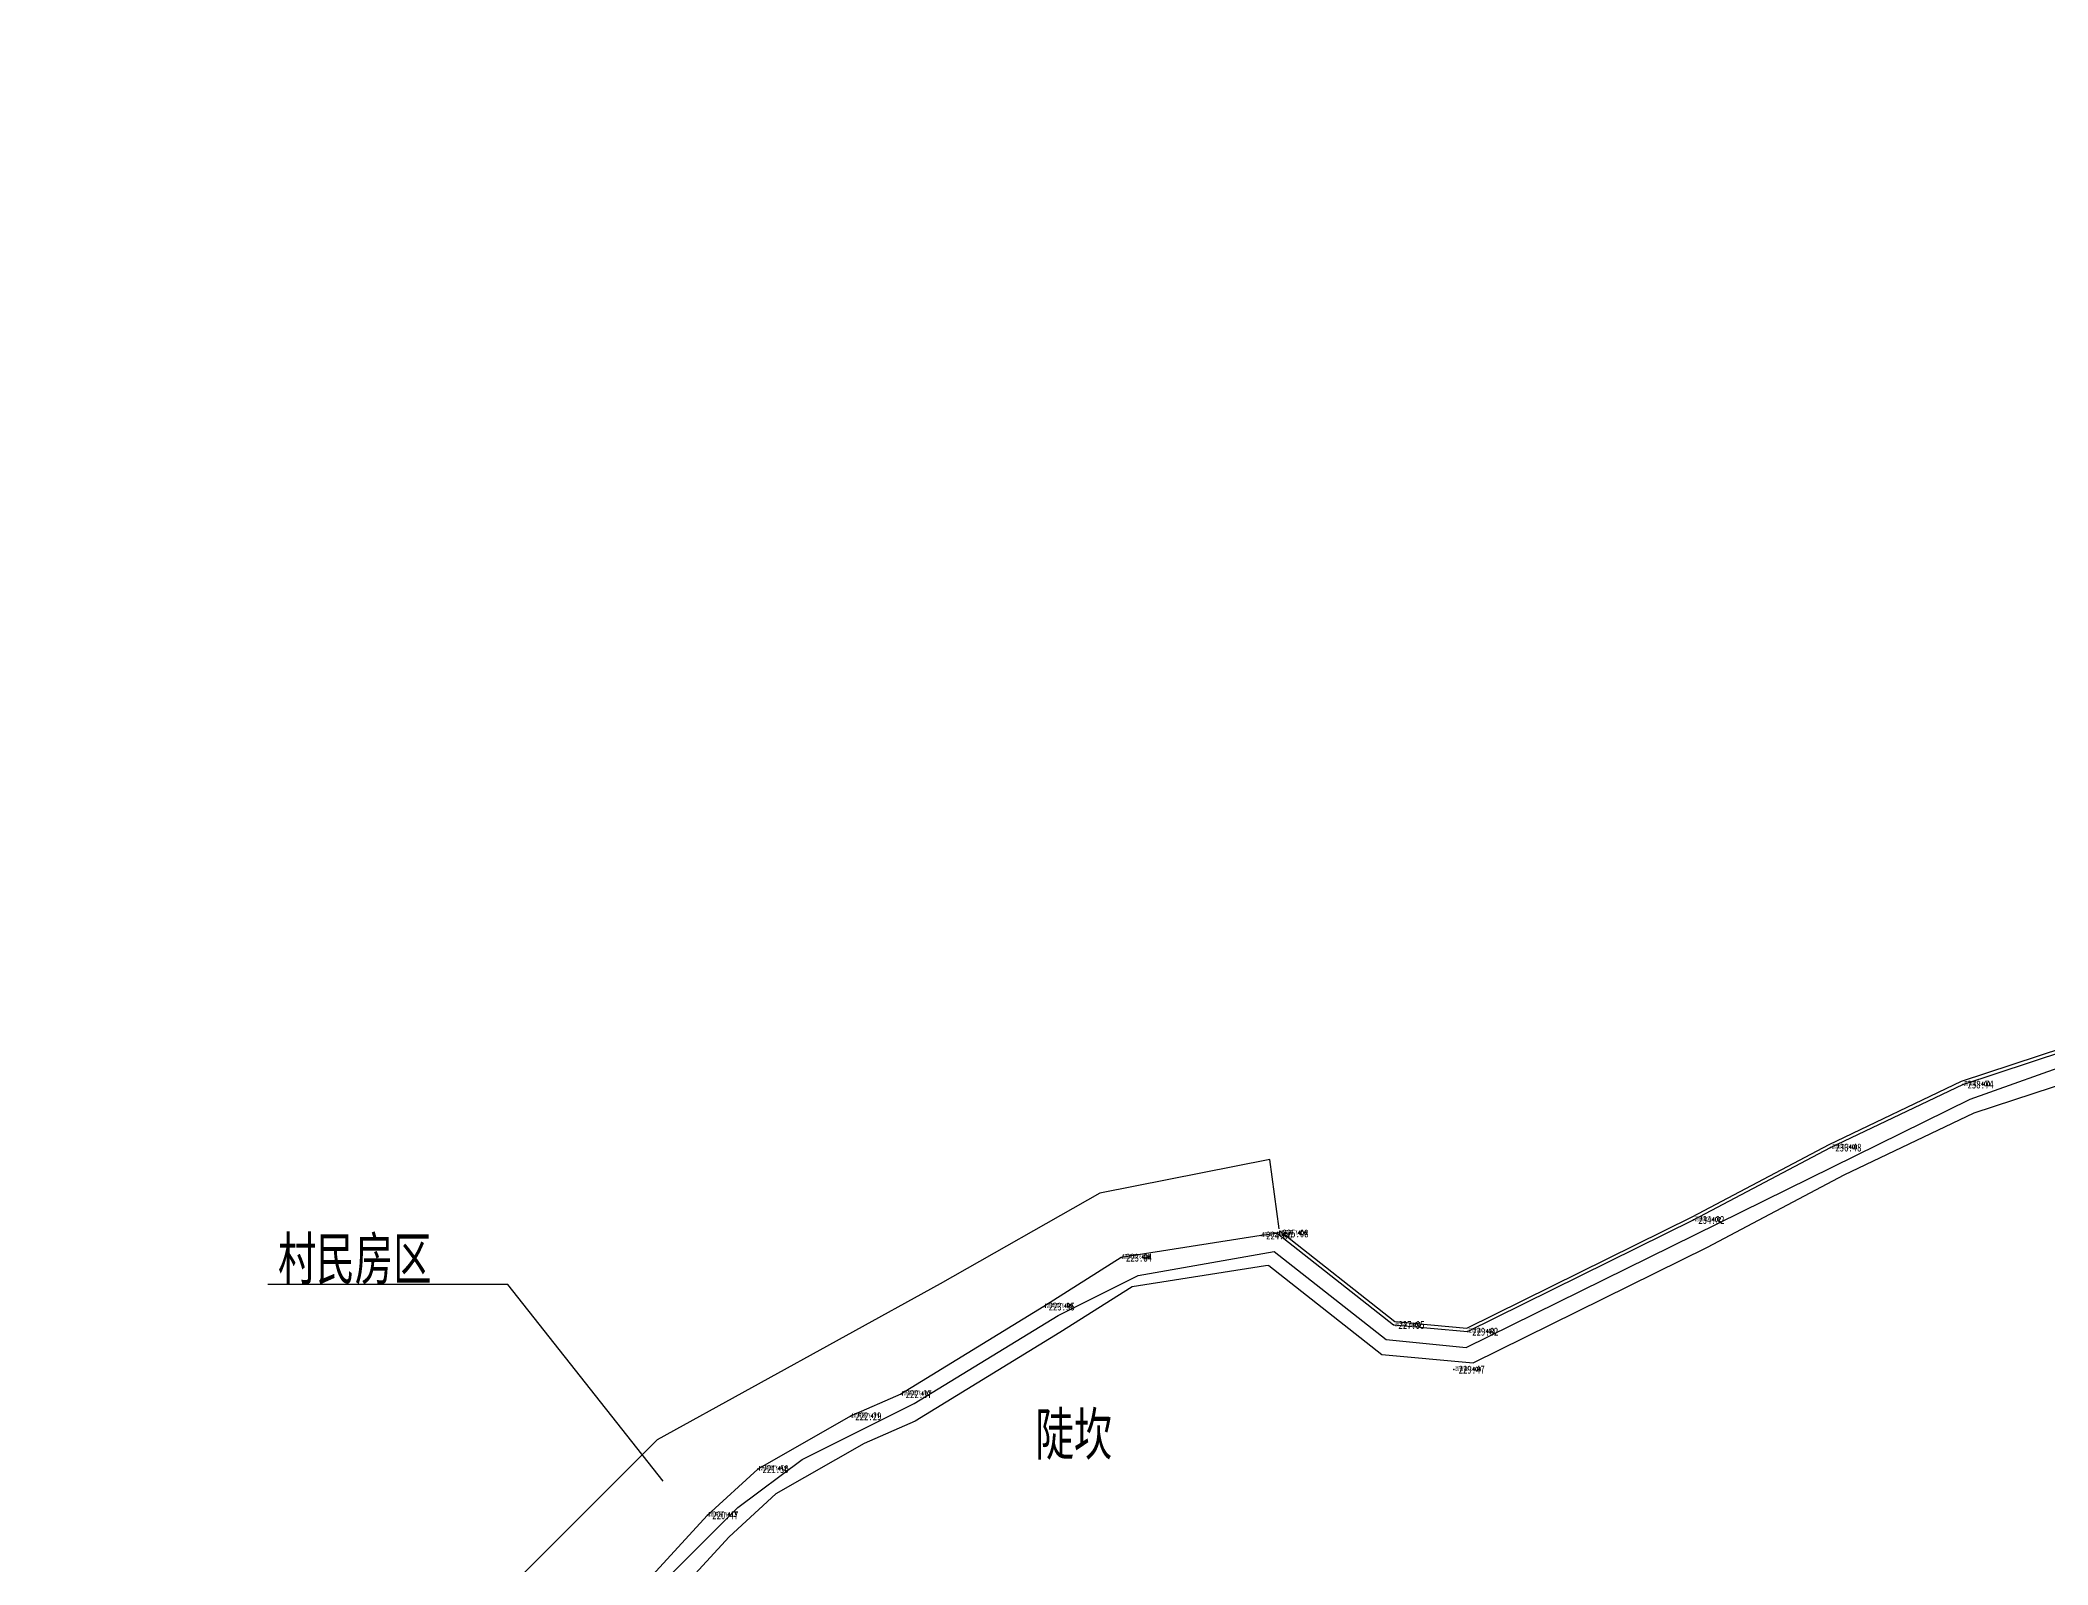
# Model space of a CAD drawing. Extents: x 380662 to 384336, y 3073712 to 3075492.
# Drawn here: x 380842.8 to 381093.7, y 3074624.8 to 3074815.3 of the extents above; entities that cross this region are included whole.
import ezdxf
from ezdxf.enums import TextEntityAlignment as Align

# ---------------------------------------------------------------- set-up
doc = ezdxf.new("R2010")
doc.units = 0
doc.header["$LTSCALE"] = 0.5
doc.header["$PDSIZE"] = 0.2
doc.layers.get('0').update_dxf_attribs({"linetype": 'CONTINUOUS'})
for name, color, linetype in [('GCD', 1, 'CONTINUOUS'), ('ZDH', 1, 'CONTINUOUS'), ('ZJ', 7, 'CONTINUOUS')]:
    doc.layers.add(name, color=color, linetype=linetype)
doc.styles.add('HZ', font='rs.shx', dxfattribs={"width": 0.8, "bigfont": 'hztxt.shx'})
doc.styles.add('正等线体', font='simhei.ttf')

# ---------------------------------------------------------------- blocks, each defined once
blk = doc.blocks.new('GC200')
at = {"linetype": 'Continuous', "const_width": 0.2, "flags": 128}
blk.add_lwpolyline([(-0.1, 0, 1), (0.1, 0, 1)], format="xyb", close=True, dxfattribs=at)

msp = doc.modelspace()

# ---------------------------------------------------------------- linework, layer by layer
at = {"color": 8, "linetype": 'Continuous', "elevation": 225.08, "flags": 128}
for points in [[(380996.34, 3074662.25), (381010.46, 3074651.12), (381021.87, 3074650.08), (381051.15, 3074664.54), (381068.25, 3074673.57), (381084.47, 3074681.31), (381096.79, 3074685.36), (381106.34, 3074687.33), (381115.57, 3074691.42), (381128.15, 3074699.21), (381147.72, 3074715.39), (381154.99, 3074723.55), (381166.68, 3074734.2), (381177.59, 3074743.14), (381186.4, 3074750.61), (381195.02, 3074761.75), (381199.05, 3074767.37), (381210.19, 3074780.72), (381219.3, 3074795.51), (381224.72, 3074815.33)], [(380997.44, 3074666.25), (381011.93, 3074654.82), (381021.15, 3074653.98), (381049.41, 3074667.94), (381066.53, 3074676.98), (381083.05, 3074684.86), (381095.8, 3074689.05), (381105.17, 3074690.99), (381113.78, 3074694.81), (381125.92, 3074702.32), (381145.06, 3074718.15), (381152.27, 3074726.24), (381164.18, 3074737.09), (381175.15, 3074746.08), (381183.62, 3074753.27), (381191.96, 3074764.04), (381196.03, 3074769.71), (381207.08, 3074782.96), (381215.79, 3074797.09), (381221.04, 3074814.25)], [(380997.7, 3074666.58), (381012.09, 3074655.22), (381021.07, 3074654.41), (381049.22, 3074668.31), (381066.35, 3074677.36), (381082.89, 3074685.25), (381095.69, 3074689.46), (381105.04, 3074691.39), (381113.58, 3074695.17), (381125.68, 3074702.66), (381144.77, 3074718.45), (381151.98, 3074726.53), (381163.91, 3074737.41), (381174.88, 3074746.39), (381183.32, 3074753.55), (381191.63, 3074764.28), (381195.7, 3074769.97), (381206.74, 3074783.2), (381215.41, 3074797.26), (381220.55, 3074814.4)], [(380997.44, 3074666.25), (380995.4, 3074666), (380977.88, 3074663.23), (380968.22, 3074657.12), (380950.35, 3074646.18), (380944.05, 3074643.41), (380932.47, 3074636.81), (380926.18, 3074631.04), (380916.51, 3074620.5), (380910.34, 3074612.31), (380904.47, 3074601.04), (380896.19, 3074584.98), (380887.83, 3074576.27), (380880.8, 3074570.38), (380868.61, 3074560.68), (380857.18, 3074550.15), (380855.56, 3074541.7), (380855.56, 3074527.7), (380856.45, 3074518.2), (380854.54, 3074515.45), (380851.8, 3074514.65), (380842.79, 3074514.34)], [(380996.34, 3074662.25), (380995.93, 3074662.2), (380979.26, 3074659.57), (380970.24, 3074653.87), (380952.14, 3074642.78), (380945.78, 3074639.98), (380934.74, 3074633.69), (380928.89, 3074628.33), (380919.46, 3074618.04), (380913.59, 3074610.25), (380907.87, 3074599.27), (380899.34, 3074582.73), (380890.45, 3074573.47), (380883.22, 3074567.41), (380871.11, 3074557.77), (380860.71, 3074548.19), (380859.39, 3074541.34), (380859.39, 3074527.88), (380861.61, 3074523.52), (380863.68, 3074518.58), (380868.43, 3074514.28), (380877.04, 3074509.83), (380884.18, 3074508.16)]]:
    msp.add_lwpolyline(points, dxfattribs=at)
at = {"linetype": 'Continuous', "flags": 128}
msp.add_lwpolyline([(380921, 3074623), (380930, 3074632), (380938, 3074638), (380952, 3074645), (380970, 3074656), (380980, 3074661), (380997, 3074664), (381011, 3074653), (381021, 3074652), (381084, 3074683), (381098, 3074688)], dxfattribs=at)
at = {"color": 8, "linetype": 'Continuous', "flags": 128}
for points in [[(380997.64, 3074666.83), (380996.45, 3074675.5), (380975.23, 3074671.29), (380955.28, 3074659.96), (380919.9, 3074640.45), (380897.89, 3074618.45), (380888.45, 3074596.67), (380865.38, 3074575.98), (380850.32, 3074556.61), (380846.57, 3074540.72), (380848.51, 3074524.59), (380853.92, 3074525.24)], [(380920.67, 3074635.27), (380901.25, 3074659.85), (380871.25, 3074659.85)]]:
    msp.add_lwpolyline(points, dxfattribs=at)
at = {"layer": 'ZDH', "color": 8, "linetype": 'Continuous'}
for p in [(381083.05, 3074684.86, 238.74), (381066.53, 3074676.98, 236.48), (381049.41, 3074667.94, 234.32), (380995.4, 3074666, 224.9), (380997.44, 3074666.25, 225.08), (380977.88, 3074663.23, 223.84), (380968.22, 3074657.12, 223.35), (381011.93, 3074654.82, 227.95), (381021.15, 3074653.98, 229.62), (381019.46, 3074649.23, 229.47), (380950.35, 3074646.18, 222.37), (380944.05, 3074643.41, 222.29), (380932.47, 3074636.81, 221.5), (380926.18, 3074631.04, 220.47)]:
    msp.add_point(p, dxfattribs=at)

# ---------------------------------------------------------------- block references
at = {"layer": 'GCD', "color": 8, "linetype": 'Continuous'}
ref = msp.add_blockref('GC200', (381083.05, 3074684.86, 238.74), dxfattribs=dict(at, xscale=0.5, yscale=0.5, zscale=0.5))
ref.add_attrib('height', '238.74', dxfattribs={"linetype": 'Continuous', "height": 1, "style": '正等线体', "width": 0.8}).set_placement((381083.65, 3074684.86, 238.74), align=Align.MIDDLE_LEFT)
ref = msp.add_blockref('GC200', (381066.53, 3074676.98, 236.48), dxfattribs=dict(at, xscale=0.5, yscale=0.5, zscale=0.5))
ref.add_attrib('height', '236.48', dxfattribs={"linetype": 'Continuous', "height": 1, "style": '正等线体', "width": 0.8}).set_placement((381067.13, 3074676.98, 236.48), align=Align.MIDDLE_LEFT)
ref = msp.add_blockref('GC200', (381049.41, 3074667.94, 234.32), dxfattribs=dict(at, xscale=0.5, yscale=0.5, zscale=0.5))
ref.add_attrib('height', '234.32', dxfattribs={"linetype": 'Continuous', "height": 1, "style": '正等线体', "width": 0.8}).set_placement((381050.01, 3074667.94, 234.32), align=Align.MIDDLE_LEFT)
ref = msp.add_blockref('GC200', (380995.4, 3074666, 224.9), dxfattribs=dict(at, xscale=0.5, yscale=0.5, zscale=0.5))
ref.add_attrib('height', '224.90', dxfattribs={"linetype": 'Continuous', "height": 1, "style": '正等线体', "width": 0.8}).set_placement((380996, 3074666, 224.9), align=Align.MIDDLE_LEFT)
ref = msp.add_blockref('GC200', (380997.44, 3074666.25, 225.08), dxfattribs=dict(at, xscale=0.5, yscale=0.5, zscale=0.5))
ref.add_attrib('height', '225.08', dxfattribs={"linetype": 'Continuous', "height": 1, "style": '正等线体', "width": 0.8}).set_placement((380998.04, 3074666.25, 225.08), align=Align.MIDDLE_LEFT)
ref = msp.add_blockref('GC200', (380977.88, 3074663.23, 223.84), dxfattribs=dict(at, xscale=0.5, yscale=0.5, zscale=0.5))
ref.add_attrib('height', '223.84', dxfattribs={"linetype": 'Continuous', "height": 1, "style": '正等线体', "width": 0.8}).set_placement((380978.48, 3074663.23, 223.84), align=Align.MIDDLE_LEFT)
ref = msp.add_blockref('GC200', (380968.22, 3074657.12, 223.35), dxfattribs=dict(at, xscale=0.5, yscale=0.5, zscale=0.5))
ref.add_attrib('height', '223.35', dxfattribs={"linetype": 'Continuous', "height": 1, "style": '正等线体', "width": 0.8}).set_placement((380968.82, 3074657.12, 223.35), align=Align.MIDDLE_LEFT)
ref = msp.add_blockref('GC200', (381011.93, 3074654.82, 227.95), dxfattribs=dict(at, xscale=0.5, yscale=0.5, zscale=0.5))
ref.add_attrib('height', '227.95', dxfattribs={"linetype": 'Continuous', "height": 1, "style": '正等线体', "width": 0.8}).set_placement((381012.53, 3074654.82, 227.95), align=Align.MIDDLE_LEFT)
ref = msp.add_blockref('GC200', (381021.15, 3074653.98, 229.62), dxfattribs=dict(at, xscale=0.5, yscale=0.5, zscale=0.5))
ref.add_attrib('height', '229.62', dxfattribs={"linetype": 'Continuous', "height": 1, "style": '正等线体', "width": 0.8}).set_placement((381021.75, 3074653.98, 229.62), align=Align.MIDDLE_LEFT)
ref = msp.add_blockref('GC200', (381019.46, 3074649.23, 229.47), dxfattribs=dict(at, xscale=0.5, yscale=0.5, zscale=0.5))
ref.add_attrib('height', '229.47', dxfattribs={"linetype": 'Continuous', "height": 1, "style": '正等线体', "width": 0.8}).set_placement((381020.05, 3074649.23, 229.47), align=Align.MIDDLE_LEFT)
ref = msp.add_blockref('GC200', (380950.35, 3074646.18, 222.37), dxfattribs=dict(at, xscale=0.5, yscale=0.5, zscale=0.5))
ref.add_attrib('height', '222.37', dxfattribs={"linetype": 'Continuous', "height": 1, "style": '正等线体', "width": 0.8}).set_placement((380950.96, 3074646.18, 222.37), align=Align.MIDDLE_LEFT)
ref = msp.add_blockref('GC200', (380944.05, 3074643.41, 222.29), dxfattribs=dict(at, xscale=0.5, yscale=0.5, zscale=0.5))
ref.add_attrib('height', '222.29', dxfattribs={"linetype": 'Continuous', "height": 1, "style": '正等线体', "width": 0.8}).set_placement((380944.66, 3074643.41, 222.29), align=Align.MIDDLE_LEFT)
ref = msp.add_blockref('GC200', (380932.47, 3074636.81, 221.5), dxfattribs=dict(at, xscale=0.5, yscale=0.5, zscale=0.5))
ref.add_attrib('height', '221.50', dxfattribs={"linetype": 'Continuous', "height": 1, "style": '正等线体', "width": 0.8}).set_placement((380933.07, 3074636.81, 221.5), align=Align.MIDDLE_LEFT)
ref = msp.add_blockref('GC200', (380926.18, 3074631.04, 220.47), dxfattribs=dict(at, xscale=0.5, yscale=0.5, zscale=0.5))
ref.add_attrib('height', '220.47', dxfattribs={"linetype": 'Continuous', "height": 1, "style": '正等线体', "width": 0.8}).set_placement((380926.78, 3074631.04, 220.47), align=Align.MIDDLE_LEFT)

# ---------------------------------------------------------------- texts
at = {"layer": 'ZDH', "color": 8, "linetype": 'Continuous', "style": 'HZ', "width": 0.8}
for s, p in [('沥青霞飞400', (381083.17, 3074684.67, 238.74)), ('沥青霞飞401', (381066.66, 3074676.8, 236.48)), ('沥青霞飞402', (381049.54, 3074667.75, 234.32)), ('f沥青霞飞407', (380995.52, 3074665.81, 224.9)), ('f沥青霞飞406', (380997.57, 3074666.07, 225.08)), ('f沥青霞飞408', (380978.01, 3074663.05, 223.84)), ('f沥青霞飞409', (380968.34, 3074656.94, 223.35)), ('沥青霞飞405', (381012.06, 3074654.63, 227.95)), ('沥青霞飞403', (381021.27, 3074653.79, 229.62)), ('沥青霞飞404', (381019.58, 3074649.04, 229.47)), ('f沥青霞飞410', (380950.48, 3074645.99, 222.37)), ('f沥青霞飞411', (380944.18, 3074643.22, 222.29)), ('f沥青霞飞412', (380932.59, 3074636.62, 221.5)), ('f沥青霞飞413', (380926.3, 3074630.86, 220.47))]:
    msp.add_text(s, height=0.5, dxfattribs=at).set_placement(p)
at = {"layer": 'ZJ', "color": 8, "linetype": 'Continuous', "style": 'HZ', "width": 0.8}
for s, p in [('村民房区', (380882.11, 3074663.18)), ('陡坎', (380971.97, 3074641.28))]:
    msp.add_text(s, height=6, dxfattribs=at).set_placement(p, align=Align.MIDDLE)

doc.saveas('drawing.dxf')
